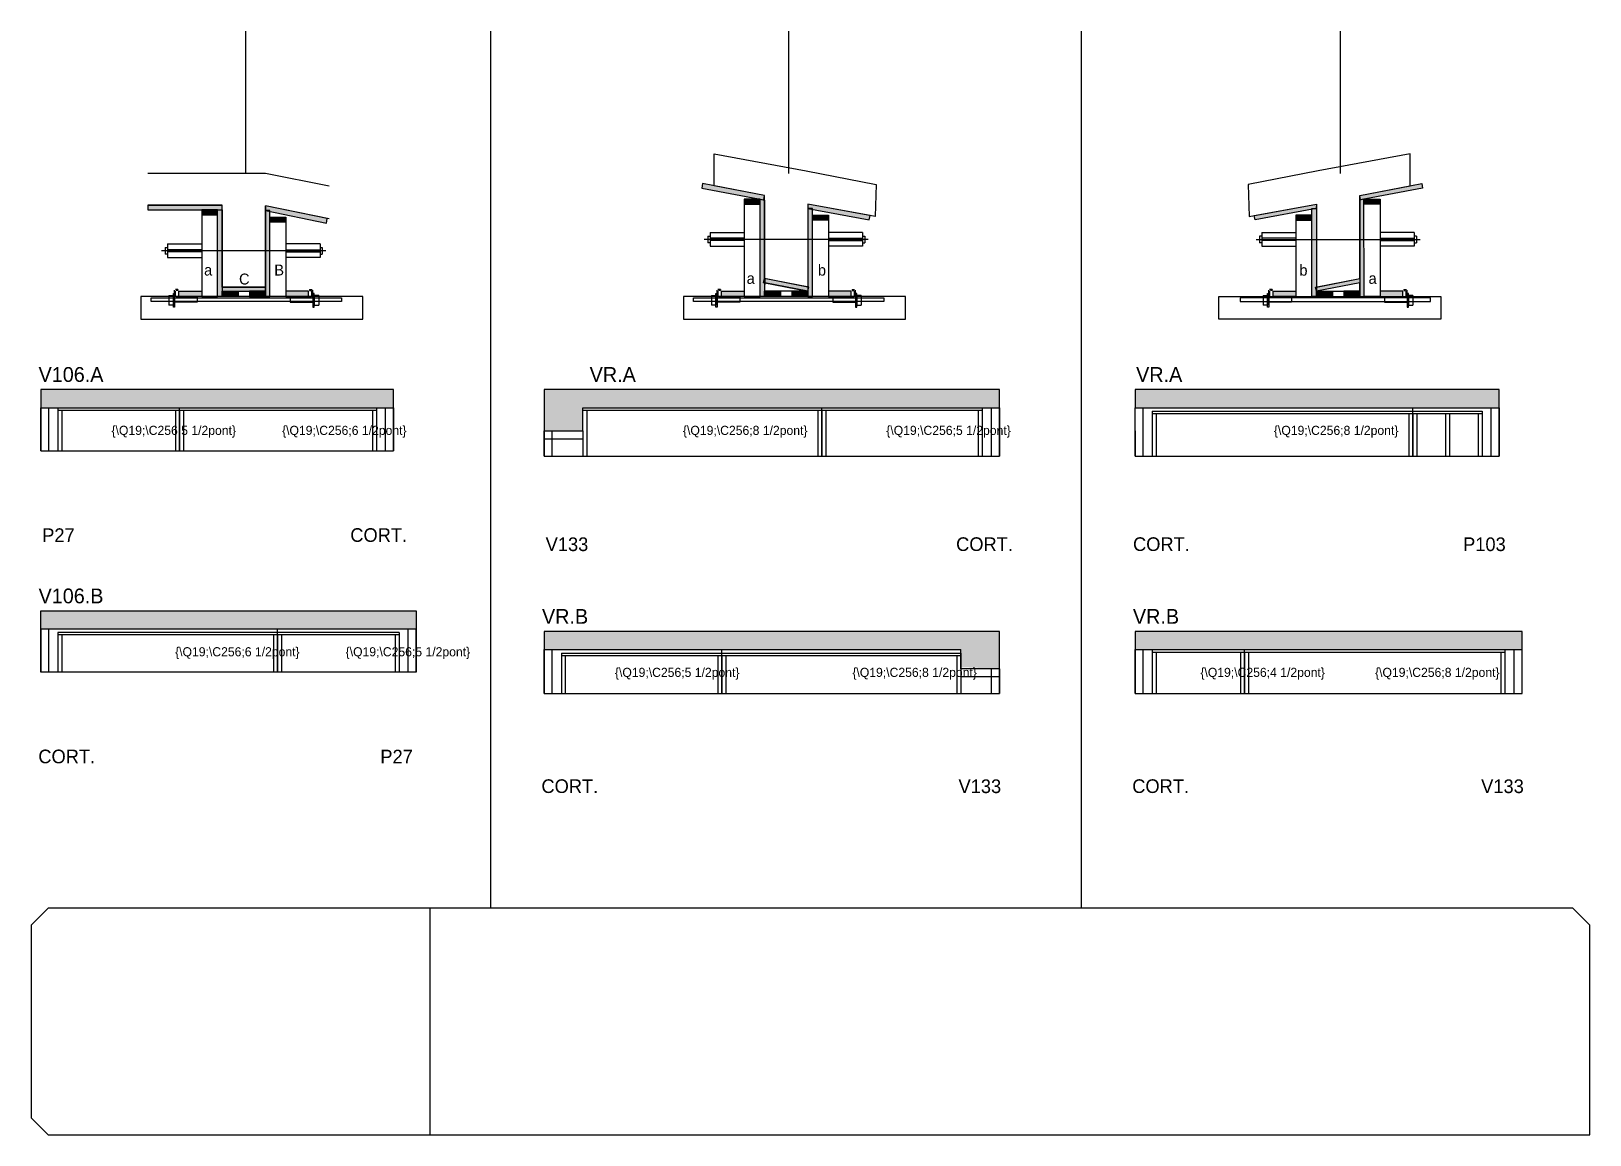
# Model space of a CAD drawing. Header units: metres. Extents: x 4830 to 6200, y 14803 to 15773.
import ezdxf

# ---------------------------------------------------------------- set-up
doc = ezdxf.new("R2010")
doc.units = ezdxf.units.M
for name, color, linetype in [('5', 7, 'Continuous'), ('barrote', 7, 'Continuous'), ('CONCRETO', 7, 'Continuous'), ('COTA', 7, 'Continuous'), ('detalhes', 7, 'Continuous'), ('Hachura', 7, 'Continuous'), ('Madeira', 7, 'Continuous'), ('Painéis', 7, 'Continuous'), ('presilha', 7, 'Continuous'), ('SARR_2.2x7', 7, 'Continuous'), ('SARR_3.5x7', 7, 'Continuous'), ('SCO-___-LAJ', 7, 'Continuous'), ('TENSOR', 7, 'Continuous'), ('texto', 7, 'Continuous'), ('Texto Seção', 7, 'Continuous')]:
    doc.layers.add(name, color=color, linetype=linetype)

msp = doc.modelspace()

# ---------------------------------------------------------------- hatches: boundary and pattern name
at = {"layer": 'COTA'}
h = msp.add_hatch(color=7, dxfattribs=at)
h.dxf.hatch_style = 1
h.paths.add_polyline_path([(5148.5, 15457.9), (4838.5, 15457.9), (4838.5, 15457.9), (4838.5, 15441.9), (4838.5, 15441.9), (5148.5, 15441.9), (5148.5, 15441.9), (5148.5, 15457.9)])
h = msp.add_hatch(color=7, dxfattribs=at)
h.dxf.hatch_style = 1
h.paths.add_polyline_path([(5315, 15441.9), (5681, 15441.9), (5681, 15457.9), (5281, 15457.9), (5281, 15421.6), (5315, 15421.6), (5315, 15441.9)])
h = msp.add_hatch(color=7, dxfattribs=at)
h.dxf.hatch_style = 1
h.paths.add_polyline_path([(5800.4, 15441.9), (6120.4, 15441.9), (6120.4, 15441.9), (6120.4, 15457.9), (6120.4, 15457.9), (5800.4, 15457.9), (5800.4, 15457.9), (5800.4, 15441.9)])
h = msp.add_hatch(color=7, dxfattribs=at)
h.dxf.hatch_style = 1
h.paths.add_polyline_path([(4838.5, 15263.4), (5168.5, 15263.4), (5168.5, 15263.4), (5168.5, 15247.4), (5168.5, 15247.4), (4838.5, 15247.4), (4838.5, 15247.4), (4838.5, 15263.4)])
h = msp.add_hatch(color=7, dxfattribs=at)
h.dxf.hatch_style = 1
h.paths.add_polyline_path([(5281, 15229.3), (5647, 15229.3), (5647, 15229.3), (5647, 15213.9), (5647, 15213.9), (5681, 15212.5), (5681, 15212.5), (5681, 15245.3), (5681, 15245.3), (5281, 15245.3), (5281, 15245.3), (5281, 15229.3)])
h = msp.add_hatch(color=7, dxfattribs=at)
h.dxf.hatch_style = 1
h.paths.add_polyline_path([(5800.4, 15229.3), (6140.4, 15229.3), (6140.4, 15229.3), (6140.4, 15245.3), (6140.4, 15245.3), (5800.4, 15245.3), (5800.4, 15245.3), (5800.4, 15229.3)])
at = {"layer": 'Hachura'}
h = msp.add_hatch(color=7, dxfattribs=at)
h.dxf.hatch_style = 1
h.paths.add_polyline_path([(5474, 15624.5), (5474.7, 15628.4), (5474.7, 15628.4), (5420.1, 15638.9), (5420.1, 15638.9), (5419.4, 15635), (5419.4, 15635), (5474, 15624.5)])
h = msp.add_hatch(color=7, dxfattribs=at)
h.dxf.hatch_style = 1
h.paths.add_polyline_path([(5998.4, 15624.5), (5997.7, 15628.4), (5997.7, 15628.4), (6052.3, 15638.9), (6052.3, 15638.9), (6053, 15635), (6053, 15635), (5998.4, 15624.5)])
h = msp.add_hatch(color=7, dxfattribs=at)
h.dxf.hatch_style = 1
h.paths.add_polyline_path([(4997.9, 15615.8), (4997.9, 15619.8), (4997.9, 15619.8), (4932.5, 15619.8), (4932.5, 15619.8), (4932.5, 15615.8), (4932.5, 15615.8), (4997.9, 15615.8)])
h = msp.add_hatch(color=7, dxfattribs=at)
h.dxf.hatch_style = 1
h.paths.add_polyline_path([(5089.5, 15604.2), (5090.3, 15608.2), (5090.3, 15608.2), (5035.9, 15619.3), (5035.9, 15619.3), (5035.9, 15615.3), (5035.9, 15615.3), (5089.5, 15604.2)])
h = msp.add_hatch(color=7, dxfattribs=at)
h.dxf.hatch_style = 1
h.paths.add_polyline_path([(5470.9, 15620.7), (5470.9, 15625.1), (5470.9, 15625.1), (5456.7, 15625.1), (5456.7, 15625.1), (5456.7, 15620.7), (5456.7, 15620.7), (5470.9, 15620.7)])
h = msp.add_hatch(color=7, dxfattribs=at)
h.dxf.hatch_style = 1
h.paths.add_polyline_path([(5470.7, 15628.4), (5474.7, 15628.4), (5474.7, 15628.4), (5474.7, 15539.9), (5474.7, 15539.9), (5470.7, 15539.9), (5470.7, 15539.9), (5470.7, 15628.4)])
h = msp.add_hatch(color=7, dxfattribs=at)
h.dxf.hatch_style = 1
h.paths.add_polyline_path([(5566.7, 15607), (5567.4, 15610.9), (5567.4, 15610.9), (5512.7, 15620.9), (5512.7, 15620.9), (5512.8, 15617), (5512.8, 15617), (5566.7, 15607)])
h = msp.add_hatch(color=7, dxfattribs=at)
h.dxf.hatch_style = 1
h.paths.add_polyline_path([(5905.7, 15607), (5905, 15610.9), (5905, 15610.9), (5959.7, 15620.9), (5959.7, 15620.9), (5959.6, 15617), (5959.6, 15617), (5905.7, 15607)])
h = msp.add_hatch(color=7, dxfattribs=at)
h.dxf.hatch_style = 1
h.paths.add_polyline_path([(6001.7, 15628.4), (5997.7, 15628.4), (5997.7, 15628.4), (5997.6, 15539.9), (5997.6, 15539.9), (6001.6, 15539.9), (6001.6, 15539.9), (6001.7, 15628.4)])
h = msp.add_hatch(color=7, dxfattribs=at)
h.dxf.hatch_style = 1
h.paths.add_polyline_path([(6001.5, 15620.7), (6001.5, 15625.1), (6001.5, 15625.1), (6015.7, 15625.1), (6015.7, 15625.1), (6015.7, 15620.7), (6015.7, 15620.7), (6001.5, 15620.7)])
h = msp.add_hatch(color=7, dxfattribs=at)
h.dxf.hatch_style = 1
h.paths.add_polyline_path([(4993.9, 15611.4), (4993.9, 15615.8), (4993.9, 15615.8), (4979.9, 15615.8), (4979.9, 15615.8), (4979.9, 15611.4), (4979.9, 15611.4), (4993.9, 15611.4)])
h = msp.add_hatch(color=7, dxfattribs=at)
h.dxf.hatch_style = 1
h.paths.add_polyline_path([(4993.9, 15615.8), (4997.9, 15615.8), (4997.9, 15615.8), (4997.9, 15539.8), (4997.9, 15539.8), (4993.9, 15539.8), (4993.9, 15539.8), (4993.9, 15615.8)])
h = msp.add_hatch(color=7, dxfattribs=at)
h.dxf.hatch_style = 1
h.paths.add_polyline_path([(5039.9, 15615.3), (5035.9, 15615.3), (5035.9, 15615.3), (5035.9, 15539.8), (5035.9, 15539.8), (5039.9, 15539.8), (5039.9, 15539.8), (5039.9, 15615.3)])
h = msp.add_hatch(color=7, dxfattribs=at)
h.dxf.hatch_style = 1
h.paths.add_polyline_path([(5039.9, 15604.9), (5039.9, 15609.3), (5039.9, 15609.3), (5053.9, 15609.3), (5053.9, 15609.3), (5053.9, 15604.9), (5053.9, 15604.9), (5039.9, 15604.9)])
h = msp.add_hatch(color=7, dxfattribs=at)
h.dxf.hatch_style = 1
h.paths.add_polyline_path([(5516.7, 15617), (5512.7, 15617), (5512.7, 15617), (5512.7, 15539.8), (5512.7, 15539.8), (5516.7, 15539.8), (5516.7, 15539.8), (5516.7, 15617)])
h = msp.add_hatch(color=7, dxfattribs=at)
h.dxf.hatch_style = 1
h.paths.add_polyline_path([(5516.7, 15606.6), (5516.7, 15611), (5516.7, 15611), (5530.7, 15611), (5530.7, 15611), (5530.7, 15606.6), (5530.7, 15606.6), (5516.7, 15606.6)])
h = msp.add_hatch(color=7, dxfattribs=at)
h.dxf.hatch_style = 1
h.paths.add_polyline_path([(5955.7, 15606.6), (5955.7, 15611), (5955.7, 15611), (5941.7, 15611), (5941.7, 15611), (5941.7, 15606.6), (5941.7, 15606.6), (5955.7, 15606.6)])
h = msp.add_hatch(color=7, dxfattribs=at)
h.dxf.hatch_style = 1
h.paths.add_polyline_path([(5955.7, 15617), (5959.7, 15617), (5959.7, 15617), (5959.7, 15539.8), (5959.7, 15539.8), (5955.7, 15539.8), (5955.7, 15539.8), (5955.7, 15617)])
h = msp.add_hatch(color=7, dxfattribs=at)
h.dxf.hatch_style = 1
h.paths.add_polyline_path([(5512.7, 15544.2), (5513.5, 15547.8), (5513.5, 15547.8), (5474.2, 15555.5), (5474.2, 15555.5), (5473.5, 15552), (5473.5, 15552), (5512.7, 15544.2)])
h = msp.add_hatch(color=7, dxfattribs=at)
h.dxf.hatch_style = 1
h.paths.add_polyline_path([(5959.7, 15544.2), (5958.9, 15547.8), (5958.9, 15547.8), (5997.7, 15555.5), (5997.7, 15555.5), (5997.7, 15551.8), (5997.7, 15551.8), (5959.7, 15544.2)])
h = msp.add_hatch(color=7, dxfattribs=at)
h.dxf.hatch_style = 1
h.paths.add_polyline_path([(4959.9, 15539.8), (4959.9, 15544.2), (4959.9, 15544.2), (4979.9, 15544.2), (4979.9, 15544.2), (4979.9, 15539.8), (4979.9, 15539.8), (4959.9, 15539.8)])
h = msp.add_hatch(color=7, dxfattribs=at)
h.dxf.hatch_style = 1
h.paths.add_polyline_path([(5035.9, 15544.2), (5035.9, 15547.8), (5035.9, 15547.8), (4997.9, 15547.8), (4997.9, 15547.8), (4997.9, 15544.2), (4997.9, 15544.2), (5035.9, 15544.2)])
h = msp.add_hatch(color=7, dxfattribs=at)
h.dxf.hatch_style = 1
h.paths.add_polyline_path([(4997.9, 15539.8), (4997.9, 15544.2), (4997.9, 15544.2), (5011.9, 15544.2), (5011.9, 15544.2), (5011.9, 15539.8), (5011.9, 15539.8), (4997.9, 15539.8)])
h = msp.add_hatch(color=7, dxfattribs=at)
h.dxf.hatch_style = 1
h.paths.add_polyline_path([(5035.9, 15539.8), (5035.9, 15544.2), (5035.9, 15544.2), (5021.9, 15544.2), (5021.9, 15544.2), (5021.9, 15539.8), (5021.9, 15539.8), (5035.9, 15539.8)])
h = msp.add_hatch(color=7, dxfattribs=at)
h.dxf.hatch_style = 1
h.paths.add_polyline_path([(5073.9, 15539.8), (5073.9, 15544.2), (5073.9, 15544.2), (5053.9, 15544.2), (5053.9, 15544.2), (5053.9, 15539.8), (5053.9, 15539.8), (5073.9, 15539.8)])
h = msp.add_hatch(color=7, dxfattribs=at)
h.dxf.hatch_style = 1
h.paths.add_polyline_path([(5436.7, 15539.8), (5436.7, 15544.2), (5436.7, 15544.2), (5456.7, 15544.2), (5456.7, 15544.2), (5456.7, 15539.8), (5456.7, 15539.8), (5436.7, 15539.8)])
h = msp.add_hatch(color=7, dxfattribs=at)
h.dxf.hatch_style = 1
h.paths.add_polyline_path([(5474.7, 15539.9), (5474.7, 15544.3), (5474.7, 15544.3), (5488.7, 15544.3), (5488.7, 15544.3), (5488.7, 15539.9), (5488.7, 15539.9), (5474.7, 15539.9)])
h = msp.add_hatch(color=7, dxfattribs=at)
h.dxf.hatch_style = 1
h.paths.add_polyline_path([(5512.7, 15539.8), (5512.7, 15544.2), (5512.7, 15544.2), (5498.7, 15544.3), (5498.7, 15544.3), (5498.7, 15539.9), (5498.7, 15539.9), (5512.7, 15539.8)])
h = msp.add_hatch(color=7, dxfattribs=at)
h.dxf.hatch_style = 1
h.paths.add_polyline_path([(5550.7, 15539.8), (5550.7, 15544.2), (5550.7, 15544.2), (5530.7, 15544.2), (5530.7, 15544.2), (5530.7, 15539.8), (5530.7, 15539.8), (5550.7, 15539.8)])
h = msp.add_hatch(color=7, dxfattribs=at)
h.dxf.hatch_style = 1
h.paths.add_polyline_path([(5921.7, 15539.8), (5921.7, 15544.2), (5921.7, 15544.2), (5941.7, 15544.2), (5941.7, 15544.2), (5941.7, 15539.8), (5941.7, 15539.8), (5921.7, 15539.8)])
h = msp.add_hatch(color=7, dxfattribs=at)
h.dxf.hatch_style = 1
h.paths.add_polyline_path([(5959.7, 15539.8), (5959.7, 15544.2), (5959.7, 15544.2), (5973.7, 15544.3), (5973.7, 15544.3), (5973.7, 15539.9), (5973.7, 15539.9), (5959.7, 15539.8)])
h = msp.add_hatch(color=7, dxfattribs=at)
h.dxf.hatch_style = 1
h.paths.add_polyline_path([(5997.7, 15539.9), (5997.7, 15544.3), (5997.7, 15544.3), (5983.7, 15544.3), (5983.7, 15544.3), (5983.7, 15539.9), (5983.7, 15539.9), (5997.7, 15539.9)])
h = msp.add_hatch(color=7, dxfattribs=at)
h.dxf.hatch_style = 1
h.paths.add_polyline_path([(6035.6, 15539.8), (6035.6, 15544.2), (6035.6, 15544.2), (6015.6, 15544.2), (6015.6, 15544.2), (6015.6, 15539.8), (6015.6, 15539.8), (6035.6, 15539.8)])

# ---------------------------------------------------------------- linework, layer by layer
at = {"color": 7, "lineweight": 25}
for p, q in [((5424.7, 15592.8), (5424.7, 15586.8)), ((5424.7, 15592.8), (5426.7, 15592.8)), ((5426.7, 15595.8), (5426.7, 15583.8)), ((5426.7, 15595.8), (5456.7, 15595.8)), ((5456.7, 15590.8), (5426.7, 15590.8)), ((5560.7, 15595.8), (5530.7, 15595.8)), ((5530.7, 15590.8), (5560.7, 15590.8)), ((5560.7, 15595.8), (5560.7, 15583.8)), ((5560.7, 15592.8), (5562.7, 15592.8)), ((5562.7, 15592.8), (5562.7, 15586.8)), ((5909.7, 15592.8), (5909.7, 15586.8)), ((5911.7, 15592.8), (5909.7, 15592.8)), ((5911.7, 15595.8), (5911.7, 15583.8)), ((5911.7, 15595.8), (5941.7, 15595.8)), ((5941.7, 15590.8), (5911.7, 15590.8)), ((6045.7, 15595.8), (6015.7, 15595.8)), ((6015.7, 15590.8), (6045.7, 15590.8)), ((6045.7, 15595.8), (6045.7, 15583.8)), ((6047.7, 15592.8), (6045.7, 15592.8)), ((6047.7, 15592.8), (6047.7, 15586.8)), ((4947.9, 15582.8), (4947.9, 15576.8)), ((4947.9, 15582.8), (4949.9, 15582.8)), ((4949.9, 15585.8), (4949.9, 15573.8)), ((4949.9, 15585.8), (4979.9, 15585.8)), ((4979.9, 15580.8), (4949.9, 15580.8)), ((4979.9, 15578.8), (4949.9, 15578.8)), ((5083.9, 15585.8), (5053.9, 15585.8)), ((5053.9, 15580.8), (5083.9, 15580.8)), ((5053.9, 15578.8), (5083.9, 15578.8)), ((5083.9, 15585.8), (5083.9, 15573.8)), ((5083.9, 15582.8), (5085.9, 15582.8)), ((5085.9, 15582.8), (5085.9, 15576.8)), ((5426.7, 15586.8), (5424.7, 15586.8)), ((5456.7, 15588.8), (5426.7, 15588.8)), ((5426.7, 15583.8), (5456.7, 15583.8)), ((5530.7, 15588.8), (5560.7, 15588.8)), ((5560.7, 15583.8), (5530.7, 15583.8)), ((5560.7, 15586.8), (5562.7, 15586.8)), ((5911.7, 15586.8), (5909.7, 15586.8)), ((5941.7, 15588.8), (5911.7, 15588.8)), ((5911.7, 15583.8), (5941.7, 15583.8)), ((6015.7, 15588.8), (6045.7, 15588.8)), ((6045.7, 15583.8), (6015.7, 15583.8)), ((6045.7, 15586.8), (6047.7, 15586.8)), ((4949.9, 15576.8), (4947.9, 15576.8)), ((4949.9, 15573.8), (4979.9, 15573.8)), ((5083.9, 15573.8), (5053.9, 15573.8)), ((5083.9, 15576.8), (5085.9, 15576.8)), ((5180.6, 14802.8), (5180.6, 15002.1))]:
    msp.add_line(p, q, dxfattribs=at)
msp.add_lwpolyline([(6200, 14802.8), (6200, 14987.1), (6185, 15002.1), (4845, 15002.1), (4830, 14987.1), (4830, 14817.8), (4845, 14802.8), (6200, 14802.8)], dxfattribs=at)
at = {"layer": 'barrote', "color": 7, "lineweight": 25}
for points in [[(4926.4, 15519.8), (5121.6, 15519.8), (5121.6, 15539.8), (4926.4, 15539.8)], [(5403.3, 15519.8), (5598.5, 15519.8), (5598.5, 15539.8), (5403.3, 15539.8)], [(6069.1, 15519.8), (5873.9, 15519.8), (5873.9, 15539.8), (6069.1, 15539.8)]]:
    msp.add_lwpolyline(points, close=True, dxfattribs=at)
at = {"layer": 'CONCRETO', "color": 7, "lineweight": 25}
for p, q in [((5035.9, 15647.8), (4932.5, 15647.8)), ((5091.9, 15636.5), (5035.9, 15647.8)), ((4932.5, 15619.8), (4997.9, 15619.8)), ((4997.9, 15547.8), (4997.9, 15619.8)), ((5035.9, 15547.8), (5035.9, 15619.3)), ((5091.9, 15607.9), (5035.9, 15619.3)), ((4997.9, 15547.8), (5035.9, 15547.8))]:
    msp.add_line(p, q, dxfattribs=at)
for points in [[(5511.2, 15650), (5572.7, 15638), (5571.8, 15610.1), (5512.7, 15620.9), (5512.7, 15547.8), (5474.7, 15555.4), (5474.7, 15628.4), (5430.2, 15637), (5430.2, 15664.9), (5511.2, 15650)], [(5961.1, 15650), (5899.7, 15638), (5900.6, 15610.1), (5959.7, 15620.9), (5959.7, 15547.8), (5997.7, 15555.4), (5997.7, 15628.4), (6042.2, 15637), (6042.2, 15664.9), (5961.1, 15650)]]:
    msp.add_lwpolyline(points, dxfattribs=at)
at = {"layer": 'COTA', "color": 7, "lineweight": 25}
for p, q in [((5233.6, 15772.8), (5233.6, 15002.1)), ((5752.8, 15772.8), (5752.8, 15002.1)), ((5148.5, 15457.9), (4838.5, 15457.9)), ((4838.5, 15457.9), (4838.5, 15441.9)), ((5148.5, 15441.9), (5148.5, 15457.9)), ((5681, 15457.9), (5281, 15457.9)), ((5281, 15457.9), (5281, 15421.6)), ((5681, 15441.9), (5681, 15457.9)), ((6120.4, 15457.9), (5800.4, 15457.9)), ((5800.4, 15457.9), (5800.4, 15441.9)), ((6120.4, 15441.9), (6120.4, 15457.9)), ((4838.5, 15247.4), (4838.5, 15263.4)), ((4838.5, 15263.4), (5168.5, 15263.4)), ((5168.5, 15263.4), (5168.5, 15247.4)), ((5681, 15245.3), (5281, 15245.3)), ((5281, 15245.3), (5281, 15229.3)), ((5681, 15212.5), (5681, 15245.3)), ((6140.4, 15245.3), (5800.4, 15245.3)), ((5800.4, 15245.3), (5800.4, 15229.3)), ((6140.4, 15229.3), (6140.4, 15245.3))]:
    msp.add_line(p, q, dxfattribs=at)
at = {"layer": 'Defpoints', "color": 7, "lineweight": 25}
for p, q in [((5018.6, 15647.8), (5018.6, 15772.8)), ((5495.9, 15647.8), (5495.9, 15772.8)), ((5980.9, 15647.8), (5980.9, 15772.8))]:
    msp.add_line(p, q, dxfattribs=at)
at = {"layer": 'Madeira', "color": 7, "lineweight": 25}
for points in [[(5470.9, 15620.7), (5470.9, 15625.1), (5456.7, 15625.1), (5456.7, 15620.7)], [(5470.9, 15625.1), (5456.7, 15625.1), (5456.7, 15539.8), (5470.7, 15539.8)], [(6001.5, 15620.7), (6001.5, 15625.1), (6015.7, 15625.1), (6015.7, 15620.7)], [(6001.5, 15625.1), (6015.7, 15625.1), (6015.6, 15539.8), (6001.6, 15539.8)], [(4993.9, 15611.4), (4993.9, 15615.8), (4979.9, 15615.8), (4979.9, 15611.4)], [(4993.9, 15615.8), (4979.9, 15615.8), (4979.9, 15539.8), (4993.9, 15539.8)], [(5039.9, 15604.9), (5039.9, 15609.3), (5053.9, 15609.3), (5053.9, 15604.9)], [(5039.9, 15609.3), (5053.9, 15609.3), (5053.9, 15539.8), (5039.9, 15539.8)], [(5516.7, 15606.6), (5516.7, 15611), (5530.7, 15611), (5530.7, 15606.6)], [(5516.7, 15611), (5530.7, 15611), (5530.7, 15539.8), (5516.7, 15539.8)], [(5955.7, 15606.6), (5955.7, 15611), (5941.7, 15611), (5941.7, 15606.6)], [(5955.7, 15611), (5941.7, 15611), (5941.7, 15539.8), (5955.7, 15539.8)], [(4959.9, 15539.8), (4959.9, 15544.2), (4979.9, 15544.2), (4979.9, 15539.8)], [(4997.9, 15539.8), (4997.9, 15544.2), (5011.9, 15544.2), (5011.9, 15539.8)], [(5035.9, 15539.8), (5035.9, 15544.2), (5021.9, 15544.2), (5021.9, 15539.8)], [(5073.9, 15539.8), (5073.9, 15544.2), (5053.9, 15544.2), (5053.9, 15539.8)], [(5436.7, 15539.8), (5436.7, 15544.2), (5456.7, 15544.2), (5456.7, 15539.8)], [(5474.7, 15539.9), (5474.7, 15544.3), (5488.7, 15544.3), (5488.7, 15539.9)], [(5512.7, 15539.8), (5512.7, 15544.2), (5498.7, 15544.3), (5498.7, 15539.9)], [(5550.7, 15539.8), (5550.7, 15544.2), (5530.7, 15544.2), (5530.7, 15539.8)], [(5921.7, 15539.8), (5921.7, 15544.2), (5941.7, 15544.2), (5941.7, 15539.8)], [(5959.7, 15539.8), (5959.7, 15544.2), (5973.7, 15544.3), (5973.7, 15539.9)], [(5997.7, 15539.9), (5997.7, 15544.3), (5983.7, 15544.3), (5983.7, 15539.9)], [(6035.6, 15539.8), (6035.6, 15544.2), (6015.6, 15544.2), (6015.6, 15539.8)]]:
    msp.add_lwpolyline(points, close=True, dxfattribs=at)
at = {"layer": 'Painéis', "color": 7, "lineweight": 25}
for p, q in [((5474.8, 15555.4), (5474.7, 15544.3)), ((5512.7, 15544.2), (5474.8, 15551.8)), ((5997.7, 15551.8), (5959.7, 15544.2)), ((5997.7, 15544.3), (5997.7, 15551.8)), ((5512.7, 15544.2), (5474.7, 15544.3)), ((5959.7, 15544.2), (5997.7, 15544.3)), ((4838.5, 15441.9), (5148.5, 15441.9)), ((4838.5, 15403.9), (4838.5, 15441.9)), ((4960.5, 15403.9), (4960.5, 15441.9)), ((5148.5, 15403.9), (5148.5, 15441.9)), ((5315, 15441.9), (5681, 15441.9)), ((5315, 15421.6), (5315, 15441.9)), ((5525, 15399.3), (5525, 15441.9)), ((5681, 15399.3), (5681, 15441.9)), ((5800.4, 15399.3), (5800.4, 15441.9)), ((5800.4, 15441.9), (6120.4, 15441.9)), ((6044.4, 15399.3), (6044.4, 15441.9)), ((6120.4, 15399.3), (6120.4, 15441.9)), ((5281, 15399.3), (5281, 15421.6)), ((5281, 15421.6), (5315, 15421.6)), ((4838.5, 15403.9), (5148.5, 15403.9)), ((5281, 15399.3), (5681, 15399.3)), ((5800.4, 15399.3), (6120.4, 15399.3)), ((5168.5, 15247.4), (4838.5, 15247.4)), ((4838.5, 15209.4), (4838.5, 15247.4)), ((5046.5, 15209.4), (5046.5, 15247.4)), ((5168.5, 15209.4), (5168.5, 15247.4)), ((5281, 15229.3), (5647, 15229.3)), ((5281, 15190.7), (5281, 15229.3)), ((5437, 15190.7), (5437, 15229.3)), ((5647, 15212.5), (5647, 15229.3)), ((5800.4, 15229.3), (6140.4, 15229.3)), ((5800.4, 15190.7), (5800.4, 15229.3)), ((5896.4, 15190.7), (5896.4, 15229.3)), ((6140.4, 15190.7), (6140.4, 15229.3)), ((5168.5, 15209.4), (4838.5, 15209.4)), ((5681, 15212.5), (5647, 15212.5)), ((5681, 15190.7), (5681, 15212.5)), ((5281, 15190.7), (5681, 15190.7)), ((5800.4, 15190.7), (6140.4, 15190.7))]:
    msp.add_line(p, q, dxfattribs=at)
for points in [[(5474, 15624.5), (5474.7, 15628.4), (5420.1, 15638.9), (5419.4, 15635)], [(5998.4, 15624.5), (5997.7, 15628.4), (6052.3, 15638.9), (6053, 15635)], [(4997.9, 15615.8), (4997.9, 15619.8), (4932.5, 15619.8), (4932.5, 15615.8)], [(5089.5, 15604.2), (5090.3, 15608.2), (5035.9, 15619.3), (5035.9, 15615.3)], [(5470.9, 15625.1), (5474.7, 15624.4), (5474.7, 15539.9), (5470.7, 15539.8)], [(5566.7, 15607), (5567.4, 15610.9), (5512.7, 15620.9), (5512.8, 15617)], [(5905.7, 15607), (5905, 15610.9), (5959.7, 15620.9), (5959.6, 15617)], [(6001.5, 15625.1), (5997.7, 15624.4), (5997.7, 15539.9), (6001.6, 15539.8)], [(4993.9, 15615.8), (4997.9, 15615.8), (4997.9, 15539.8), (4993.9, 15539.8)], [(5039.9, 15615.3), (5035.9, 15615.3), (5035.9, 15539.8), (5039.9, 15539.8)], [(5516.7, 15617), (5512.7, 15617), (5512.7, 15539.8), (5516.7, 15539.8)], [(5955.7, 15617), (5959.7, 15617), (5959.7, 15539.8), (5955.7, 15539.8)], [(5512.7, 15544.2), (5513.5, 15547.8), (5474.2, 15555.5), (5473.5, 15552)], [(5959.7, 15544.2), (5958.9, 15547.8), (5997.7, 15555.5), (5997.7, 15551.8)], [(5035.9, 15544.2), (5035.9, 15547.8), (4997.9, 15547.8), (4997.9, 15544.2)]]:
    msp.add_lwpolyline(points, close=True, dxfattribs=at)
at = {"layer": 'presilha', "color": 7, "lineweight": 25}
for p, q in [((4951, 15540.5), (4955, 15540.5)), ((4951, 15540.5), (4951, 15531.9)), ((4955, 15542.2), (4956, 15542.2)), ((4955, 15530.2), (4955, 15542.2)), ((4955, 15540.5), (4955, 15531.9)), ((4956, 15539), (4956, 15545.1)), ((4956, 15542.2), (4956, 15530.2)), ((4959, 15545.9), (4956.8, 15545.9)), ((4957, 15539.6), (4957, 15544.5)), ((4959, 15544.9), (4957.4, 15544.9)), ((4976, 15539.2), (4957.4, 15539.2)), ((4959, 15545.9), (4959, 15544.9)), ((4976, 15539.2), (4976, 15534.6)), ((5057.7, 15539.2), (5057.7, 15534.6)), ((5057.7, 15539.2), (5076.3, 15539.2)), ((5074.7, 15545.9), (5074.7, 15544.9)), ((5074.7, 15545.9), (5077, 15545.9)), ((5074.7, 15544.9), (5076.3, 15544.9)), ((5076.7, 15539.6), (5076.7, 15544.5)), ((5077.7, 15539), (5077.7, 15545.1)), ((5078.7, 15542.2), (5077.7, 15542.2)), ((5077.7, 15542.2), (5077.7, 15530.2)), ((5078.7, 15530.2), (5078.7, 15542.2)), ((5082.7, 15540.5), (5078.7, 15540.5)), ((5078.7, 15540.5), (5078.7, 15531.9)), ((5082.7, 15540.5), (5082.7, 15531.9)), ((5427.9, 15540.5), (5431.9, 15540.5)), ((5427.9, 15540.5), (5427.9, 15531.9)), ((5431.9, 15542.2), (5432.9, 15542.2)), ((5431.9, 15530.2), (5431.9, 15542.2)), ((5431.9, 15540.5), (5431.9, 15531.9)), ((5432.9, 15539), (5432.9, 15545.1)), ((5432.9, 15542.2), (5432.9, 15530.2)), ((5435.9, 15545.9), (5433.6, 15545.9)), ((5433.9, 15539.6), (5433.9, 15544.5)), ((5435.9, 15544.9), (5434.2, 15544.9)), ((5452.9, 15539.2), (5434.2, 15539.2)), ((5435.9, 15545.9), (5435.9, 15544.9)), ((5452.9, 15539.2), (5452.9, 15534.6)), ((5534.6, 15539.2), (5534.6, 15534.6)), ((5534.6, 15539.2), (5553.2, 15539.2)), ((5551.6, 15545.9), (5551.6, 15544.9)), ((5551.6, 15545.9), (5553.8, 15545.9)), ((5551.6, 15544.9), (5553.2, 15544.9)), ((5553.6, 15539.6), (5553.6, 15544.5)), ((5554.6, 15539), (5554.6, 15545.1)), ((5555.6, 15542.2), (5554.6, 15542.2)), ((5554.6, 15542.2), (5554.6, 15530.2)), ((5555.6, 15530.2), (5555.6, 15542.2)), ((5559.6, 15540.5), (5555.6, 15540.5)), ((5555.6, 15540.5), (5555.6, 15531.9)), ((5559.6, 15540.5), (5559.6, 15531.9)), ((5912.8, 15540.5), (5916.8, 15540.5)), ((5912.8, 15540.5), (5912.8, 15531.9)), ((5916.8, 15542.2), (5917.8, 15542.2)), ((5916.8, 15530.2), (5916.8, 15542.2)), ((5916.8, 15540.5), (5916.8, 15531.9)), ((5917.8, 15539), (5917.8, 15545.1)), ((5917.8, 15542.2), (5917.8, 15530.2)), ((5920.8, 15545.9), (5918.5, 15545.9)), ((5918.8, 15539.6), (5918.8, 15544.5)), ((5920.8, 15544.9), (5919.2, 15544.9)), ((5937.8, 15539.2), (5919.2, 15539.2)), ((5920.8, 15545.9), (5920.8, 15544.9)), ((5937.8, 15539.2), (5937.8, 15534.6)), ((6019.5, 15539.2), (6019.5, 15534.6)), ((6019.5, 15539.2), (6038.1, 15539.2)), ((6036.5, 15545.9), (6036.5, 15544.9)), ((6036.5, 15545.9), (6038.8, 15545.9)), ((6036.5, 15544.9), (6038.1, 15544.9)), ((6038.5, 15539.6), (6038.5, 15544.5)), ((6039.5, 15539), (6039.5, 15545.1)), ((6040.5, 15542.2), (6039.5, 15542.2)), ((6039.5, 15542.2), (6039.5, 15530.2)), ((6040.5, 15530.2), (6040.5, 15542.2)), ((6044.5, 15540.5), (6040.5, 15540.5)), ((6040.5, 15540.5), (6040.5, 15531.9)), ((6044.5, 15540.5), (6044.5, 15531.9)), ((4955, 15531.9), (4951, 15531.9)), ((4956, 15530.2), (4955, 15530.2)), ((4976, 15534.6), (4956, 15534.6)), ((5057.7, 15534.6), (5077.7, 15534.6)), ((5077.7, 15530.2), (5078.7, 15530.2)), ((5078.7, 15531.9), (5082.7, 15531.9)), ((5431.9, 15531.9), (5427.9, 15531.9)), ((5432.9, 15530.2), (5431.9, 15530.2)), ((5452.9, 15534.6), (5432.9, 15534.6)), ((5534.6, 15534.6), (5554.6, 15534.6)), ((5554.6, 15530.2), (5555.6, 15530.2)), ((5555.6, 15531.9), (5559.6, 15531.9)), ((5916.8, 15531.9), (5912.8, 15531.9)), ((5917.8, 15530.2), (5916.8, 15530.2)), ((5937.8, 15534.6), (5917.8, 15534.6)), ((6019.5, 15534.6), (6039.5, 15534.6)), ((6039.5, 15530.2), (6040.5, 15530.2)), ((6040.5, 15531.9), (6044.5, 15531.9))]:
    msp.add_line(p, q, dxfattribs=at)
at = {"layer": 'SARR_2.2x7', "color": 7, "lineweight": 25}
for p, q in [((4845.5, 15403.9), (4845.5, 15441.9)), ((5141.5, 15403.9), (5141.5, 15441.9)), ((5674, 15399.3), (5674, 15441.9)), ((5807.4, 15399.3), (5807.4, 15441.9)), ((6113.4, 15399.3), (6113.4, 15441.9)), ((4853.5, 15439.7), (4960.5, 15439.7)), ((4960.5, 15439.7), (5133.5, 15439.7)), ((5315, 15439.7), (5525, 15439.7)), ((5525, 15439.7), (5666, 15439.7)), ((5815.4, 15438.9), (6044.4, 15438.9)), ((5815.4, 15436.7), (6044.4, 15436.7)), ((6044.4, 15438.9), (6105.4, 15438.9)), ((6044.4, 15436.7), (6105.4, 15436.7)), ((5281, 15414.6), (5315, 15414.6)), ((5288, 15399.3), (5288, 15421.6)), ((4845.5, 15209.4), (4845.5, 15247.4)), ((5046.5, 15244.4), (4853.5, 15244.4)), ((5046.5, 15242.2), (4853.5, 15242.2)), ((5153.5, 15244.4), (5046.5, 15244.4)), ((5153.5, 15242.2), (5046.5, 15242.2)), ((5161.5, 15209.4), (5161.5, 15247.4)), ((5288, 15190.7), (5288, 15229.3)), ((5296, 15226.3), (5437, 15226.3)), ((5296, 15224.1), (5437, 15224.1)), ((5437, 15226.3), (5647, 15226.3)), ((5437, 15224.1), (5647, 15224.1)), ((5807.4, 15190.7), (5807.4, 15229.3)), ((5815.4, 15227.1), (5896.4, 15227.1)), ((5896.4, 15227.1), (6125.4, 15227.1)), ((6133.4, 15190.7), (6133.4, 15229.3)), ((5674, 15190.7), (5674, 15212.5)), ((5681, 15205.5), (5647, 15205.5))]:
    msp.add_line(p, q, dxfattribs=at)
at = {"layer": 'SARR_3.5x7', "color": 7, "lineweight": 25}
for p, q in [((4838.5, 15441.9), (4838.5, 15403.9)), ((4853.5, 15441.9), (4853.5, 15403.9)), ((5133.5, 15441.9), (5133.5, 15403.9)), ((5148.5, 15441.9), (5148.5, 15403.9)), ((5666, 15441.9), (5666, 15399.3)), ((5681, 15441.9), (5681, 15399.3)), ((6120.4, 15441.9), (6120.4, 15399.3)), ((4857, 15439.7), (4857, 15403.9)), ((4957, 15439.7), (4957, 15403.9)), ((4960.5, 15439.7), (4960.5, 15403.9)), ((4964, 15439.7), (4964, 15403.9)), ((5130, 15439.7), (5130, 15403.9)), ((5318.5, 15439.7), (5318.5, 15399.3)), ((5521.5, 15439.7), (5521.5, 15399.3)), ((5525, 15439.7), (5525, 15399.3)), ((5528.5, 15439.7), (5528.5, 15399.3)), ((5662.5, 15439.7), (5662.5, 15399.3)), ((5815.4, 15438.9), (5815.4, 15399.3)), ((5818.9, 15436.7), (5818.9, 15399.3)), ((6040.9, 15436.7), (6040.9, 15399.3)), ((6044.4, 15436.7), (6044.4, 15399.3)), ((6047.9, 15436.7), (6047.9, 15399.3)), ((6073.2, 15436.7), (6073.2, 15399.3)), ((6076.7, 15436.7), (6076.7, 15399.3)), ((6101.9, 15436.7), (6101.9, 15399.3)), ((6105.4, 15438.9), (6105.4, 15399.3)), ((5281, 15421.6), (5281, 15399.3)), ((5315, 15421.6), (5315, 15399.3)), ((5800.4, 15421.6), (5800.4, 15399.3)), ((4838.5, 15403.9), (4842, 15403.9)), ((4957, 15403.9), (4960.5, 15403.9)), ((4960.5, 15403.9), (4964, 15403.9)), ((5145, 15403.9), (5148.5, 15403.9)), ((5521.5, 15399.3), (5525, 15399.3)), ((5525, 15399.3), (5528.5, 15399.3)), ((5677.5, 15399.3), (5681, 15399.3)), ((6040.9, 15399.3), (6044.4, 15399.3)), ((6044.4, 15399.3), (6047.9, 15399.3)), ((6116.9, 15399.3), (6120.4, 15399.3)), ((4838.5, 15247.4), (4838.5, 15209.4)), ((4853.5, 15244.4), (4853.5, 15209.4)), ((4857, 15242.2), (4857, 15209.4)), ((5043, 15242.2), (5043, 15209.4)), ((5046.5, 15242.2), (5046.5, 15209.4)), ((5050, 15242.2), (5050, 15209.4)), ((5150, 15242.2), (5150, 15209.4)), ((5153.5, 15244.4), (5153.5, 15209.4)), ((5168.5, 15247.4), (5168.5, 15209.4)), ((5281, 15229.3), (5281, 15190.7)), ((5296, 15226.3), (5296, 15190.7)), ((5299.5, 15224.1), (5299.5, 15190.7)), ((5433.5, 15224.1), (5433.5, 15190.7)), ((5437, 15224.1), (5437, 15190.7)), ((5440.5, 15224.1), (5440.5, 15190.7)), ((5643.5, 15224.1), (5643.5, 15190.7)), ((5647, 15226.3), (5647, 15190.7)), ((5800.4, 15229.3), (5800.4, 15190.7)), ((5815.4, 15229.3), (5815.4, 15190.7)), ((5818.9, 15227.1), (5818.9, 15190.7)), ((5892.9, 15227.1), (5892.9, 15190.7)), ((5896.4, 15227.1), (5896.4, 15190.7)), ((5899.9, 15227.1), (5899.9, 15190.7)), ((6121.9, 15227.1), (6121.9, 15190.7)), ((6125.4, 15229.3), (6125.4, 15190.7)), ((4842, 15209.4), (4838.5, 15209.4)), ((5046.5, 15209.4), (5043, 15209.4)), ((5050, 15209.4), (5046.5, 15209.4)), ((5168.5, 15209.4), (5165, 15209.4)), ((5681, 15212.5), (5681, 15190.7)), ((5281, 15190.7), (5284.5, 15190.7)), ((5433.5, 15190.7), (5437, 15190.7)), ((5437, 15190.7), (5440.5, 15190.7)), ((5677.5, 15190.7), (5681, 15190.7)), ((5800.4, 15190.7), (5803.9, 15190.7)), ((5892.9, 15190.7), (5896.4, 15190.7)), ((5896.4, 15190.7), (5899.9, 15190.7))]:
    msp.add_line(p, q, dxfattribs=at)
at = {"layer": 'SCO-___-LAJ', "color": 7, "lineweight": 25}
for points in [[(4935.4, 15538.5), (5102.7, 15538.5), (5102.7, 15535.3), (4935.4, 15535.3)], [(5412.3, 15538.5), (5579.6, 15538.5), (5579.6, 15535.3), (5412.3, 15535.3)], [(6060.1, 15538.5), (5892.8, 15538.5), (5892.8, 15535.3), (6060.1, 15535.3)]]:
    msp.add_lwpolyline(points, close=True, dxfattribs=at)
at = {"layer": 'TENSOR', "color": 7, "lineweight": 25}
for p, q in [((5088.9, 15579.8), (4944.6, 15579.8)), ((5565.7, 15589.8), (5421.4, 15589.8)), ((5906.7, 15589.8), (6051, 15589.8))]:
    msp.add_line(p, q, dxfattribs=at)

# ---------------------------------------------------------------- texts
at = {"layer": '5', "color": 7, "lineweight": 25}
for s, p in [('P27', (4839.7, 15323.9)), ('CORT.', (5110.5, 15324)), ('V133', (5282.2, 15315.9)), ('CORT.', (5643, 15316)), ('CORT.', (5798.5, 15316)), ('P103', (6088.6, 15315.9)), ('CORT.', (4836.3, 15129.4)), ('P27', (5136.9, 15129.3)), ('CORT.', (5278.5, 15103.3)), ('V133', (5645.1, 15103.2)), ('CORT.', (5797.8, 15103.3)), ('V133', (6104.5, 15103.2))]:
    msp.add_text(s, height=12, dxfattribs=at).set_placement(p)
at = {"layer": 'detalhes', "color": 7, "lineweight": 25}
for s, p in [('a', (4982, 15558.1)), ('B', (5043.7, 15558.1)), ('b', (5521.5, 15558)), ('b', (5944.7, 15558)), ('C', (5012.7, 15550.2)), ('a', (5458.9, 15550.8)), ('a', (6005.5, 15550.8))]:
    msp.add_text(s, height=9.6, dxfattribs=at).set_placement(p)
at = {"layer": 'texto', "color": 7, "lineweight": 25}
for s, p in [('{\\Q19;\\C256;5 1/2pont}', (4900.6, 15418)), ('{\\Q19;\\C256;6 1/2pont}', (5050.5, 15418)), ('{\\Q19;\\C256;8 1/2pont}', (5402.9, 15418)), ('{\\Q19;\\C256;5 1/2pont}', (5581.6, 15418)), ('{\\Q19;\\C256;8 1/2pont}', (5922.3, 15418)), ('{\\Q19;\\C256;6 1/2pont}', (4956.5, 15223.4)), ('{\\Q19;\\C256;5 1/2pont}', (5106.4, 15223.4)), ('{\\Q19;\\C256;5 1/2pont}', (5343.1, 15205.3)), ('{\\Q19;\\C256;8 1/2pont}', (5551.8, 15205.3)), ('{\\Q19;\\C256;4 1/2pont}', (5857.7, 15205.3)), ('{\\Q19;\\C256;8 1/2pont}', (6011.2, 15205.3))]:
    msp.add_text(s, height=8, dxfattribs=at).set_placement(p)
at = {"layer": 'Texto Seção', "color": 7, "lineweight": 25}
for s, p in [('V106.A', (4836.5, 15464.6)), ('VR.A', (5320.9, 15464.6)), ('VR.A', (5801.2, 15464.6)), ('V106.B', (4836.5, 15270)), ('VR.B', (5279, 15252)), ('VR.B', (5798.4, 15252))]:
    msp.add_text(s, height=13, dxfattribs=at).set_placement(p)

doc.saveas('drawing.dxf')
